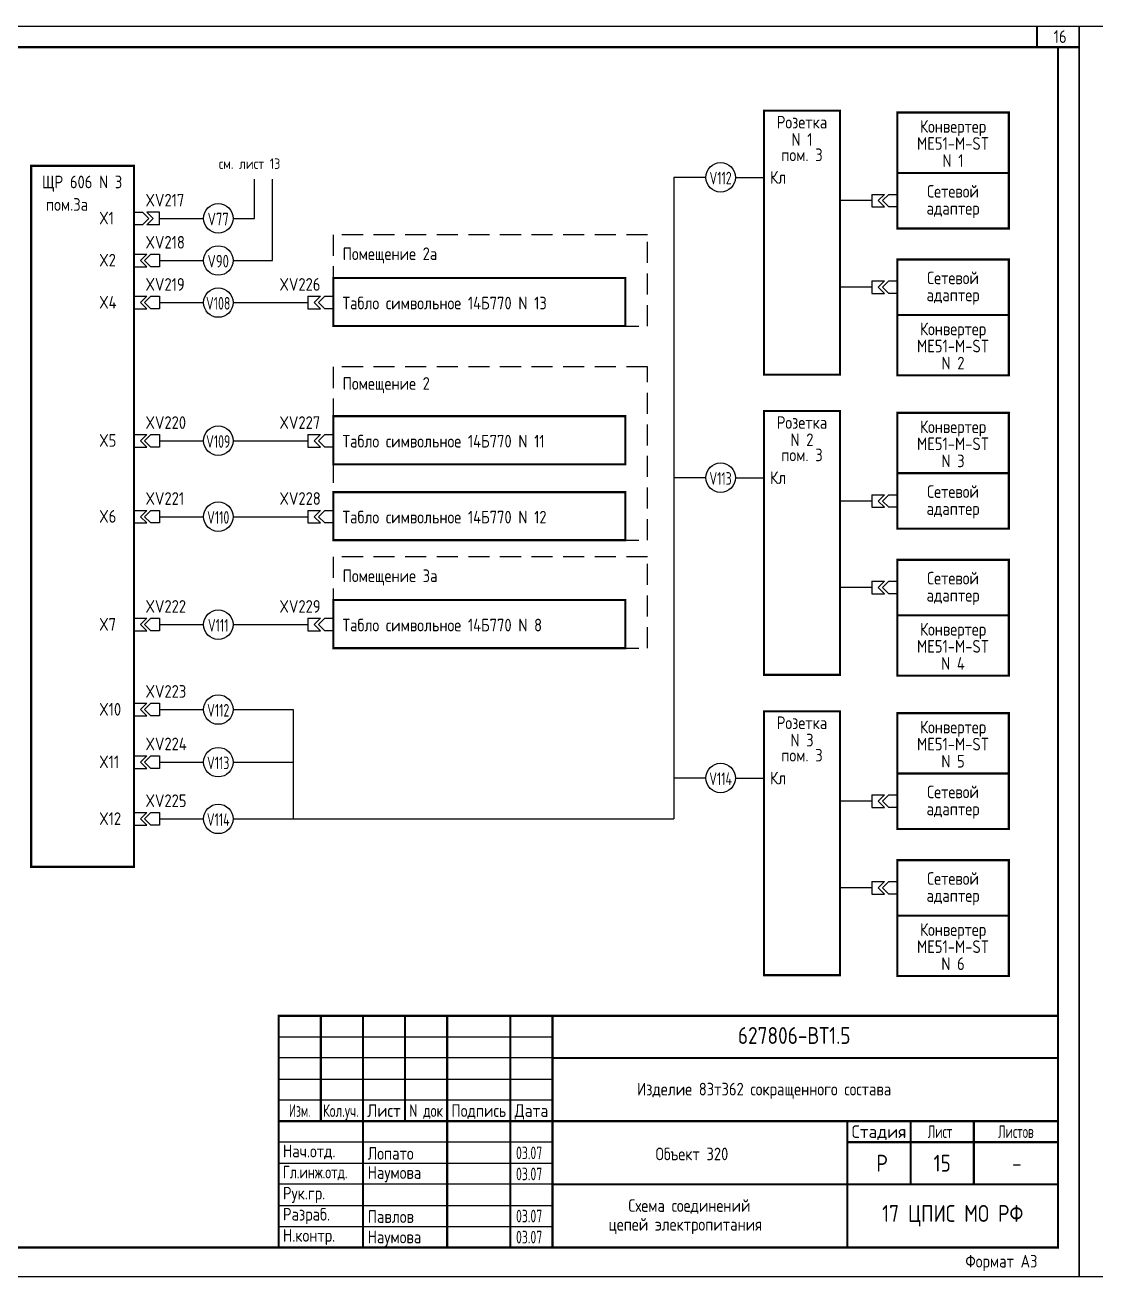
# Model space of a CAD drawing. Header units: millimetres. Extents: x -1014 to 2091, y -2505 to -1739.
# Drawn here: x 1255.8 to 1510, y -2036.3 to -1739.1 of the extents above; entities that cross this region are included whole.
import ezdxf
from ezdxf.enums import TextEntityAlignment as Align

# ---------------------------------------------------------------- set-up
doc = ezdxf.new("R2010")
doc.units = ezdxf.units.MM
doc.linetypes.add('DASHED', pattern=[0.75, 0.5, -0.25])
doc.layers.add('FORMAT', color=7, linetype='Continuous')
doc.styles.add('SIMPLEX', font='simplex.shx', dxfattribs={"width": 0.75})
doc.styles.add('SIMPLEX1', font='Simplex.shx', dxfattribs={"width": 0.8})
doc.styles.add('SN', font='Simplex.shx', dxfattribs={"width": 0.8, "oblique": 15})
doc.styles.get("Standard").update_dxf_attribs({"font": 'simplex.shx', "width": 0.8, "height": 2.5})

msp = doc.modelspace()

# ---------------------------------------------------------------- linework, layer by layer
for p, q in [((1310.3, -1784.99), (1310.3, -1775.69)), ((1314.56, -1794.99), (1314.56, -1775.69)), ((1417.41, -1775.26), (1409.83, -1775.26)), ((1409.83, -1775.26), (1409.83, -1927.58)), ((1424.41, -1775.26), (1431.23, -1775.26)), ((1456.83, -1779.29), (1456.83, -1782.29)), ((1287.68, -1786.49), (1287.68, -1783.49)), ((1456.83, -1780.79), (1449.22, -1780.79)), ((1287.68, -1784.99), (1298.16, -1784.99)), ((1305.16, -1784.99), (1310.3, -1784.99)), ((1281.68, -1793.49), (1281.68, -1796.49)), ((1287.68, -1794.99), (1298.16, -1794.99)), ((1305.16, -1794.99), (1314.56, -1794.99)), ((1456.83, -1799.85), (1456.83, -1802.85)), ((1281.68, -1803.49), (1281.68, -1806.49)), ((1322.96, -1803.49), (1322.96, -1806.49)), ((1456.83, -1801.35), (1449.22, -1801.35)), ((1287.68, -1804.99), (1298.16, -1804.99)), ((1305.16, -1804.99), (1322.96, -1804.99)), ((1281.68, -1836.29), (1281.68, -1839.29)), ((1322.96, -1836.29), (1322.96, -1839.29)), ((1287.68, -1837.79), (1298.16, -1837.79)), ((1305.16, -1837.79), (1322.96, -1837.79)), ((1417.41, -1846.56), (1409.83, -1846.56)), ((1424.41, -1846.56), (1431.23, -1846.56)), ((1456.83, -1850.6), (1456.83, -1853.6)), ((1281.68, -1854.32), (1281.68, -1857.32)), ((1322.96, -1854.32), (1322.96, -1857.32)), ((1456.83, -1852.1), (1449.22, -1852.1)), ((1287.68, -1855.82), (1298.16, -1855.82)), ((1305.16, -1855.82), (1322.96, -1855.82)), ((1456.83, -1872.66), (1449.22, -1872.66)), ((1456.83, -1871.16), (1456.83, -1874.16)), ((1281.68, -1879.95), (1281.68, -1882.95)), ((1287.68, -1881.45), (1298.16, -1881.45)), ((1305.16, -1881.45), (1322.96, -1881.45)), ((1322.96, -1879.95), (1322.96, -1882.95)), ((1281.68, -1900.12), (1281.68, -1903.12)), ((1287.68, -1901.62), (1298.16, -1901.62)), ((1305.16, -1901.62), (1319.43, -1901.62)), ((1319.43, -1901.62), (1319.43, -1927.58)), ((1281.68, -1912.6), (1281.68, -1915.6)), ((1287.68, -1914.1), (1298.16, -1914.1)), ((1305.16, -1914.1), (1319.43, -1914.1)), ((1417.41, -1917.87), (1409.83, -1917.87)), ((1424.41, -1917.87), (1431.23, -1917.87)), ((1456.83, -1921.9), (1456.83, -1924.9)), ((1281.68, -1926.08), (1281.68, -1929.08)), ((1456.83, -1923.4), (1449.22, -1923.4)), ((1287.68, -1927.58), (1298.16, -1927.58)), ((1305.16, -1927.58), (1409.83, -1927.58)), ((1456.83, -1943.96), (1449.22, -1943.96)), ((1456.83, -1942.46), (1456.83, -1945.46))]:
    msp.add_line(p, q)
at = {"ltscale": 2}
for p, q in [((1456.83, -1779.29), (1459.83, -1779.29)), ((1456.83, -1779.29), (1459.83, -1779.29)), ((1459.83, -1779.29), (1458.33, -1780.79)), ((1459.83, -1779.29), (1458.33, -1780.79)), ((1460.83, -1779.29), (1459.33, -1780.79)), ((1460.83, -1779.29), (1459.33, -1780.79)), ((1460.83, -1779.29), (1462.83, -1779.29)), ((1460.83, -1779.29), (1462.83, -1779.29)), ((1462.83, -1779.29), (1462.83, -1782.29)), ((1462.83, -1779.29), (1462.83, -1782.29)), ((1281.68, -1786.49), (1281.68, -1783.49)), ((1281.68, -1783.49), (1283.68, -1783.49)), ((1281.68, -1786.49), (1281.68, -1783.49)), ((1281.68, -1783.49), (1283.68, -1783.49)), ((1283.68, -1783.49), (1285.18, -1784.99)), ((1283.68, -1783.49), (1285.18, -1784.99)), ((1287.68, -1783.49), (1284.68, -1783.49)), ((1284.68, -1783.49), (1286.18, -1784.99)), ((1287.68, -1783.49), (1284.68, -1783.49)), ((1284.68, -1783.49), (1286.18, -1784.99)), ((1456.83, -1782.29), (1459.83, -1782.29)), ((1456.83, -1782.29), (1459.83, -1782.29)), ((1459.83, -1782.29), (1458.33, -1780.79)), ((1459.83, -1782.29), (1458.33, -1780.79)), ((1460.83, -1782.29), (1459.33, -1780.79)), ((1460.83, -1782.29), (1459.33, -1780.79)), ((1462.83, -1782.29), (1460.83, -1782.29)), ((1462.83, -1782.29), (1460.83, -1782.29)), ((1283.68, -1786.49), (1285.18, -1784.99)), ((1283.68, -1786.49), (1285.18, -1784.99)), ((1284.68, -1786.49), (1286.18, -1784.99)), ((1284.68, -1786.49), (1286.18, -1784.99)), ((1283.68, -1786.49), (1281.68, -1786.49)), ((1283.68, -1786.49), (1281.68, -1786.49)), ((1287.68, -1786.49), (1284.68, -1786.49)), ((1287.68, -1786.49), (1284.68, -1786.49)), ((1281.68, -1793.49), (1284.68, -1793.49)), ((1281.68, -1793.49), (1284.68, -1793.49)), ((1284.68, -1793.49), (1283.18, -1794.99)), ((1284.68, -1793.49), (1283.18, -1794.99)), ((1284.68, -1796.49), (1283.18, -1794.99)), ((1284.68, -1796.49), (1283.18, -1794.99)), ((1285.68, -1793.49), (1284.18, -1794.99)), ((1285.68, -1793.49), (1284.18, -1794.99)), ((1285.68, -1796.49), (1284.18, -1794.99)), ((1285.68, -1796.49), (1284.18, -1794.99)), ((1285.68, -1793.49), (1287.68, -1793.49)), ((1285.68, -1793.49), (1287.68, -1793.49)), ((1287.68, -1793.49), (1287.68, -1796.49)), ((1287.68, -1793.49), (1287.68, -1796.49)), ((1281.68, -1796.49), (1284.68, -1796.49)), ((1281.68, -1796.49), (1284.68, -1796.49)), ((1287.68, -1796.49), (1285.68, -1796.49)), ((1287.68, -1796.49), (1285.68, -1796.49)), ((1456.83, -1799.85), (1459.83, -1799.85)), ((1456.83, -1799.85), (1459.83, -1799.85)), ((1459.83, -1799.85), (1458.33, -1801.35)), ((1459.83, -1799.85), (1458.33, -1801.35)), ((1460.83, -1799.85), (1459.33, -1801.35)), ((1460.83, -1799.85), (1459.33, -1801.35)), ((1460.83, -1799.85), (1462.83, -1799.85)), ((1460.83, -1799.85), (1462.83, -1799.85)), ((1462.83, -1799.85), (1462.83, -1802.85)), ((1462.83, -1799.85), (1462.83, -1802.85)), ((1281.68, -1803.49), (1284.68, -1803.49)), ((1281.68, -1803.49), (1284.68, -1803.49)), ((1284.68, -1803.49), (1283.18, -1804.99)), ((1284.68, -1803.49), (1283.18, -1804.99)), ((1285.68, -1803.49), (1284.18, -1804.99)), ((1285.68, -1803.49), (1284.18, -1804.99)), ((1285.68, -1803.49), (1287.68, -1803.49)), ((1285.68, -1803.49), (1287.68, -1803.49)), ((1287.68, -1803.49), (1287.68, -1806.49)), ((1287.68, -1803.49), (1287.68, -1806.49)), ((1322.96, -1803.49), (1325.96, -1803.49)), ((1322.96, -1803.49), (1325.96, -1803.49)), ((1325.96, -1803.49), (1324.46, -1804.99)), ((1325.96, -1803.49), (1324.46, -1804.99)), ((1326.96, -1803.49), (1325.46, -1804.99)), ((1326.96, -1803.49), (1325.46, -1804.99)), ((1326.96, -1803.49), (1328.96, -1803.49)), ((1326.96, -1803.49), (1328.96, -1803.49)), ((1328.96, -1803.49), (1328.96, -1806.49)), ((1328.96, -1803.49), (1328.96, -1806.49)), ((1456.83, -1802.85), (1459.83, -1802.85)), ((1456.83, -1802.85), (1459.83, -1802.85)), ((1459.83, -1802.85), (1458.33, -1801.35)), ((1459.83, -1802.85), (1458.33, -1801.35)), ((1460.83, -1802.85), (1459.33, -1801.35)), ((1460.83, -1802.85), (1459.33, -1801.35)), ((1462.83, -1802.85), (1460.83, -1802.85)), ((1462.83, -1802.85), (1460.83, -1802.85)), ((1281.68, -1806.49), (1284.68, -1806.49)), ((1281.68, -1806.49), (1284.68, -1806.49)), ((1284.68, -1806.49), (1283.18, -1804.99)), ((1284.68, -1806.49), (1283.18, -1804.99)), ((1285.68, -1806.49), (1284.18, -1804.99)), ((1285.68, -1806.49), (1284.18, -1804.99)), ((1287.68, -1806.49), (1285.68, -1806.49)), ((1287.68, -1806.49), (1285.68, -1806.49)), ((1322.96, -1806.49), (1325.96, -1806.49)), ((1322.96, -1806.49), (1325.96, -1806.49)), ((1325.96, -1806.49), (1324.46, -1804.99)), ((1325.96, -1806.49), (1324.46, -1804.99)), ((1326.96, -1806.49), (1325.46, -1804.99)), ((1326.96, -1806.49), (1325.46, -1804.99)), ((1328.96, -1806.49), (1326.96, -1806.49)), ((1328.96, -1806.49), (1326.96, -1806.49)), ((1281.68, -1836.29), (1284.68, -1836.29)), ((1281.68, -1836.29), (1284.68, -1836.29)), ((1284.68, -1836.29), (1283.18, -1837.79)), ((1284.68, -1836.29), (1283.18, -1837.79)), ((1285.68, -1836.29), (1284.18, -1837.79)), ((1285.68, -1836.29), (1284.18, -1837.79)), ((1285.68, -1836.29), (1287.68, -1836.29)), ((1285.68, -1836.29), (1287.68, -1836.29)), ((1287.68, -1836.29), (1287.68, -1839.29)), ((1287.68, -1836.29), (1287.68, -1839.29)), ((1322.96, -1836.29), (1325.96, -1836.29)), ((1322.96, -1836.29), (1325.96, -1836.29)), ((1325.96, -1836.29), (1324.46, -1837.79)), ((1325.96, -1836.29), (1324.46, -1837.79)), ((1326.96, -1836.29), (1325.46, -1837.79)), ((1326.96, -1836.29), (1325.46, -1837.79)), ((1326.96, -1836.29), (1328.96, -1836.29)), ((1326.96, -1836.29), (1328.96, -1836.29)), ((1281.68, -1839.29), (1284.68, -1839.29)), ((1281.68, -1839.29), (1284.68, -1839.29)), ((1284.68, -1839.29), (1283.18, -1837.79)), ((1284.68, -1839.29), (1283.18, -1837.79)), ((1285.68, -1839.29), (1284.18, -1837.79)), ((1285.68, -1839.29), (1284.18, -1837.79)), ((1287.68, -1839.29), (1285.68, -1839.29)), ((1287.68, -1839.29), (1285.68, -1839.29)), ((1322.96, -1839.29), (1325.96, -1839.29)), ((1322.96, -1839.29), (1325.96, -1839.29)), ((1325.96, -1839.29), (1324.46, -1837.79)), ((1325.96, -1839.29), (1324.46, -1837.79)), ((1326.96, -1839.29), (1325.46, -1837.79)), ((1326.96, -1839.29), (1325.46, -1837.79)), ((1328.96, -1839.29), (1326.96, -1839.29)), ((1328.96, -1839.29), (1326.96, -1839.29)), ((1456.83, -1850.6), (1459.83, -1850.6)), ((1456.83, -1850.6), (1459.83, -1850.6)), ((1459.83, -1850.6), (1458.33, -1852.1)), ((1459.83, -1850.6), (1458.33, -1852.1)), ((1460.83, -1850.6), (1459.33, -1852.1)), ((1460.83, -1850.6), (1459.33, -1852.1)), ((1460.83, -1850.6), (1462.83, -1850.6)), ((1460.83, -1850.6), (1462.83, -1850.6)), ((1462.83, -1850.6), (1462.83, -1853.6)), ((1462.83, -1850.6), (1462.83, -1853.6)), ((1281.68, -1854.32), (1284.68, -1854.32)), ((1281.68, -1854.32), (1284.68, -1854.32)), ((1284.68, -1854.32), (1283.18, -1855.82)), ((1284.68, -1854.32), (1283.18, -1855.82)), ((1285.68, -1854.32), (1284.18, -1855.82)), ((1285.68, -1854.32), (1284.18, -1855.82)), ((1285.68, -1854.32), (1287.68, -1854.32)), ((1285.68, -1854.32), (1287.68, -1854.32)), ((1287.68, -1854.32), (1287.68, -1857.32)), ((1287.68, -1854.32), (1287.68, -1857.32)), ((1322.96, -1854.32), (1325.96, -1854.32)), ((1322.96, -1854.32), (1325.96, -1854.32)), ((1325.96, -1854.32), (1324.46, -1855.82)), ((1325.96, -1854.32), (1324.46, -1855.82)), ((1326.96, -1854.32), (1325.46, -1855.82)), ((1326.96, -1854.32), (1325.46, -1855.82)), ((1326.96, -1854.32), (1328.96, -1854.32)), ((1326.96, -1854.32), (1328.96, -1854.32)), ((1456.83, -1853.6), (1459.83, -1853.6)), ((1456.83, -1853.6), (1459.83, -1853.6)), ((1459.83, -1853.6), (1458.33, -1852.1)), ((1459.83, -1853.6), (1458.33, -1852.1)), ((1460.83, -1853.6), (1459.33, -1852.1)), ((1460.83, -1853.6), (1459.33, -1852.1)), ((1462.83, -1853.6), (1460.83, -1853.6)), ((1462.83, -1853.6), (1460.83, -1853.6)), ((1281.68, -1857.32), (1284.68, -1857.32)), ((1281.68, -1857.32), (1284.68, -1857.32)), ((1284.68, -1857.32), (1283.18, -1855.82)), ((1284.68, -1857.32), (1283.18, -1855.82)), ((1285.68, -1857.32), (1284.18, -1855.82)), ((1285.68, -1857.32), (1284.18, -1855.82)), ((1287.68, -1857.32), (1285.68, -1857.32)), ((1287.68, -1857.32), (1285.68, -1857.32)), ((1322.96, -1857.32), (1325.96, -1857.32)), ((1322.96, -1857.32), (1325.96, -1857.32)), ((1325.96, -1857.32), (1324.46, -1855.82)), ((1325.96, -1857.32), (1324.46, -1855.82)), ((1326.96, -1857.32), (1325.46, -1855.82)), ((1326.96, -1857.32), (1325.46, -1855.82)), ((1328.96, -1857.32), (1326.96, -1857.32)), ((1328.96, -1857.32), (1326.96, -1857.32)), ((1456.83, -1871.16), (1459.83, -1871.16)), ((1456.83, -1871.16), (1459.83, -1871.16)), ((1459.83, -1871.16), (1458.33, -1872.66)), ((1459.83, -1871.16), (1458.33, -1872.66)), ((1459.83, -1874.16), (1458.33, -1872.66)), ((1459.83, -1874.16), (1458.33, -1872.66)), ((1460.83, -1871.16), (1459.33, -1872.66)), ((1460.83, -1871.16), (1459.33, -1872.66)), ((1460.83, -1874.16), (1459.33, -1872.66)), ((1460.83, -1874.16), (1459.33, -1872.66)), ((1460.83, -1871.16), (1462.83, -1871.16)), ((1460.83, -1871.16), (1462.83, -1871.16)), ((1462.83, -1871.16), (1462.83, -1874.16)), ((1462.83, -1871.16), (1462.83, -1874.16)), ((1456.83, -1874.16), (1459.83, -1874.16)), ((1456.83, -1874.16), (1459.83, -1874.16)), ((1462.83, -1874.16), (1460.83, -1874.16)), ((1462.83, -1874.16), (1460.83, -1874.16)), ((1281.68, -1879.95), (1284.68, -1879.95)), ((1281.68, -1879.95), (1284.68, -1879.95)), ((1284.68, -1879.95), (1283.18, -1881.45)), ((1284.68, -1879.95), (1283.18, -1881.45)), ((1284.68, -1882.95), (1283.18, -1881.45)), ((1284.68, -1882.95), (1283.18, -1881.45)), ((1285.68, -1879.95), (1284.18, -1881.45)), ((1285.68, -1879.95), (1284.18, -1881.45)), ((1285.68, -1882.95), (1284.18, -1881.45)), ((1285.68, -1882.95), (1284.18, -1881.45)), ((1285.68, -1879.95), (1287.68, -1879.95)), ((1285.68, -1879.95), (1287.68, -1879.95)), ((1287.68, -1879.95), (1287.68, -1882.95)), ((1287.68, -1879.95), (1287.68, -1882.95)), ((1322.96, -1879.95), (1325.96, -1879.95)), ((1322.96, -1879.95), (1325.96, -1879.95)), ((1325.96, -1879.95), (1324.46, -1881.45)), ((1325.96, -1879.95), (1324.46, -1881.45)), ((1325.96, -1882.95), (1324.46, -1881.45)), ((1325.96, -1882.95), (1324.46, -1881.45)), ((1326.96, -1879.95), (1325.46, -1881.45)), ((1326.96, -1879.95), (1325.46, -1881.45)), ((1326.96, -1882.95), (1325.46, -1881.45)), ((1326.96, -1882.95), (1325.46, -1881.45)), ((1326.96, -1879.95), (1328.96, -1879.95)), ((1326.96, -1879.95), (1328.96, -1879.95)), ((1281.68, -1882.95), (1284.68, -1882.95)), ((1281.68, -1882.95), (1284.68, -1882.95)), ((1287.68, -1882.95), (1285.68, -1882.95)), ((1287.68, -1882.95), (1285.68, -1882.95)), ((1322.96, -1882.95), (1325.96, -1882.95)), ((1322.96, -1882.95), (1325.96, -1882.95)), ((1328.96, -1882.95), (1326.96, -1882.95)), ((1328.96, -1882.95), (1326.96, -1882.95)), ((1281.68, -1900.12), (1284.68, -1900.12)), ((1281.68, -1900.12), (1284.68, -1900.12)), ((1284.68, -1900.12), (1283.18, -1901.62)), ((1284.68, -1900.12), (1283.18, -1901.62)), ((1284.68, -1903.12), (1283.18, -1901.62)), ((1284.68, -1903.12), (1283.18, -1901.62)), ((1285.68, -1900.12), (1284.18, -1901.62)), ((1285.68, -1900.12), (1284.18, -1901.62)), ((1285.68, -1903.12), (1284.18, -1901.62)), ((1285.68, -1903.12), (1284.18, -1901.62)), ((1285.68, -1900.12), (1287.68, -1900.12)), ((1285.68, -1900.12), (1287.68, -1900.12)), ((1287.68, -1900.12), (1287.68, -1903.12)), ((1287.68, -1900.12), (1287.68, -1903.12)), ((1281.68, -1903.12), (1284.68, -1903.12)), ((1281.68, -1903.12), (1284.68, -1903.12)), ((1287.68, -1903.12), (1285.68, -1903.12)), ((1287.68, -1903.12), (1285.68, -1903.12)), ((1281.68, -1912.6), (1284.68, -1912.6)), ((1281.68, -1912.6), (1284.68, -1912.6)), ((1284.68, -1912.6), (1283.18, -1914.1)), ((1284.68, -1912.6), (1283.18, -1914.1)), ((1284.68, -1915.6), (1283.18, -1914.1)), ((1284.68, -1915.6), (1283.18, -1914.1)), ((1285.68, -1912.6), (1284.18, -1914.1)), ((1285.68, -1912.6), (1284.18, -1914.1)), ((1285.68, -1915.6), (1284.18, -1914.1)), ((1285.68, -1915.6), (1284.18, -1914.1)), ((1285.68, -1912.6), (1287.68, -1912.6)), ((1285.68, -1912.6), (1287.68, -1912.6)), ((1287.68, -1912.6), (1287.68, -1915.6)), ((1287.68, -1912.6), (1287.68, -1915.6)), ((1281.68, -1915.6), (1284.68, -1915.6)), ((1281.68, -1915.6), (1284.68, -1915.6)), ((1287.68, -1915.6), (1285.68, -1915.6)), ((1287.68, -1915.6), (1285.68, -1915.6)), ((1456.83, -1921.9), (1459.83, -1921.9)), ((1456.83, -1921.9), (1459.83, -1921.9)), ((1459.83, -1921.9), (1458.33, -1923.4)), ((1459.83, -1921.9), (1458.33, -1923.4)), ((1460.83, -1921.9), (1459.33, -1923.4)), ((1460.83, -1921.9), (1459.33, -1923.4)), ((1460.83, -1921.9), (1462.83, -1921.9)), ((1460.83, -1921.9), (1462.83, -1921.9)), ((1462.83, -1921.9), (1462.83, -1924.9)), ((1462.83, -1921.9), (1462.83, -1924.9)), ((1281.68, -1926.08), (1284.68, -1926.08)), ((1281.68, -1926.08), (1284.68, -1926.08)), ((1284.68, -1926.08), (1283.18, -1927.58)), ((1284.68, -1926.08), (1283.18, -1927.58)), ((1285.68, -1926.08), (1284.18, -1927.58)), ((1285.68, -1926.08), (1284.18, -1927.58)), ((1285.68, -1926.08), (1287.68, -1926.08)), ((1285.68, -1926.08), (1287.68, -1926.08)), ((1287.68, -1926.08), (1287.68, -1929.08)), ((1287.68, -1926.08), (1287.68, -1929.08)), ((1456.83, -1924.9), (1459.83, -1924.9)), ((1456.83, -1924.9), (1459.83, -1924.9)), ((1459.83, -1924.9), (1458.33, -1923.4)), ((1459.83, -1924.9), (1458.33, -1923.4)), ((1460.83, -1924.9), (1459.33, -1923.4)), ((1460.83, -1924.9), (1459.33, -1923.4)), ((1462.83, -1924.9), (1460.83, -1924.9)), ((1462.83, -1924.9), (1460.83, -1924.9)), ((1281.68, -1929.08), (1284.68, -1929.08)), ((1281.68, -1929.08), (1284.68, -1929.08)), ((1284.68, -1929.08), (1283.18, -1927.58)), ((1284.68, -1929.08), (1283.18, -1927.58)), ((1285.68, -1929.08), (1284.18, -1927.58)), ((1285.68, -1929.08), (1284.18, -1927.58)), ((1287.68, -1929.08), (1285.68, -1929.08)), ((1287.68, -1929.08), (1285.68, -1929.08)), ((1456.83, -1942.46), (1459.83, -1942.46)), ((1456.83, -1942.46), (1459.83, -1942.46)), ((1459.83, -1942.46), (1458.33, -1943.96)), ((1459.83, -1942.46), (1458.33, -1943.96)), ((1459.83, -1945.46), (1458.33, -1943.96)), ((1459.83, -1945.46), (1458.33, -1943.96)), ((1460.83, -1942.46), (1459.33, -1943.96)), ((1460.83, -1942.46), (1459.33, -1943.96)), ((1460.83, -1945.46), (1459.33, -1943.96)), ((1460.83, -1945.46), (1459.33, -1943.96)), ((1460.83, -1942.46), (1462.83, -1942.46)), ((1460.83, -1942.46), (1462.83, -1942.46)), ((1462.83, -1942.46), (1462.83, -1945.46)), ((1462.83, -1942.46), (1462.83, -1945.46)), ((1456.83, -1945.46), (1459.83, -1945.46)), ((1456.83, -1945.46), (1459.83, -1945.46)), ((1462.83, -1945.46), (1460.83, -1945.46)), ((1462.83, -1945.46), (1460.83, -1945.46))]:
    msp.add_line(p, q, dxfattribs=at)
at = {"linetype": 'Continuous', "const_width": 0.5}
for points in [[(1506, -1744.34), (1496, -1744.34), (1496, -1739.34)], [(1451, -2004.34), (1501, -2004.34)]]:
    msp.add_lwpolyline(points, dxfattribs=at)
at = {"const_width": 0.5}
for points in [[(1449.22, -1822.08), (1431.23, -1822.08), (1431.23, -1759.42), (1449.22, -1759.42)], [(1462.83, -1787.39), (1489.32, -1787.39), (1489.32, -1759.86), (1462.83, -1759.86)], [(1281.68, -1938.95), (1257.25, -1938.95), (1257.25, -1772.51), (1281.68, -1772.51)], [(1462.83, -1787.39), (1489.32, -1787.39), (1489.32, -1774.2), (1462.83, -1774.2)], [(1462.83, -1807.95), (1489.32, -1807.95), (1489.32, -1794.76), (1462.83, -1794.76)], [(1462.83, -1822.28), (1489.32, -1822.28), (1489.32, -1794.76), (1462.83, -1794.76)], [(1328.96, -1799.16), (1398.27, -1799.16), (1398.27, -1810.57), (1328.96, -1810.57)], [(1449.22, -1893.38), (1431.23, -1893.38), (1431.23, -1830.72), (1449.22, -1830.72)], [(1462.83, -1858.69), (1489.32, -1858.69), (1489.32, -1831.17), (1462.83, -1831.17)], [(1328.96, -1831.96), (1398.27, -1831.96), (1398.27, -1843.37), (1328.96, -1843.37)], [(1462.83, -1858.69), (1489.32, -1858.69), (1489.32, -1845.5), (1462.83, -1845.5)], [(1328.96, -1849.99), (1398.27, -1849.99), (1398.27, -1861.4), (1328.96, -1861.4)], [(1462.83, -1879.25), (1489.32, -1879.25), (1489.32, -1866.06), (1462.83, -1866.06)], [(1462.83, -1893.59), (1489.32, -1893.59), (1489.32, -1866.06), (1462.83, -1866.06)], [(1328.96, -1875.62), (1398.27, -1875.62), (1398.27, -1887.03), (1328.96, -1887.03)], [(1449.22, -1964.69), (1431.23, -1964.69), (1431.23, -1902.03), (1449.22, -1902.03)], [(1462.83, -1930), (1489.32, -1930), (1489.32, -1902.47), (1462.83, -1902.47)], [(1462.83, -1930), (1489.32, -1930), (1489.32, -1916.81), (1462.83, -1916.81)], [(1462.83, -1950.56), (1489.32, -1950.56), (1489.32, -1937.37), (1462.83, -1937.37)], [(1462.83, -1964.89), (1489.32, -1964.89), (1489.32, -1937.37), (1462.83, -1937.37)]]:
    msp.add_lwpolyline(points, close=True, dxfattribs=at)
at = {"linetype": 'DASHED', "ltscale": 10}
for points in [[(1328.96, -1810.57), (1403.53, -1810.57), (1403.53, -1788.88), (1328.96, -1788.88)], [(1328.96, -1861.4), (1403.53, -1861.4), (1403.53, -1820.27), (1328.96, -1820.27)], [(1328.96, -1887.03), (1403.53, -1887.03), (1403.53, -1865.34), (1328.96, -1865.34)]]:
    msp.add_lwpolyline(points, close=True, dxfattribs=at)
at = {"color": 4, "linetype": 'Continuous'}
for centre in [(1420.91, -1775.26), (1420.91, -1775.26), (1301.66, -1784.99), (1301.66, -1784.99), (1301.66, -1794.99), (1301.66, -1794.99), (1301.66, -1804.99), (1301.66, -1804.99), (1301.66, -1837.79), (1301.66, -1837.79), (1420.91, -1846.56), (1420.91, -1846.56), (1301.66, -1855.82), (1301.66, -1855.82), (1301.66, -1881.45), (1301.66, -1881.45), (1301.66, -1901.62), (1301.66, -1901.62), (1301.66, -1914.1), (1301.66, -1914.1), (1420.91, -1917.87), (1420.91, -1917.87), (1301.66, -1927.58), (1301.66, -1927.58)]:
    msp.add_circle(centre, 3.5, dxfattribs=at)
at = {"layer": 'FORMAT', "ltscale": 10}
for p, q in [((1316, -1979.34), (1381, -1979.34)), ((1381, -1984.34), (1316, -1984.34)), ((1316, -1989.34), (1381, -1989.34)), ((1381, -1994.34), (1316, -1994.34)), ((1381, -2004.34), (1316, -2004.34)), ((1316, -2009.34), (1381, -2009.34)), ((1381, -2014.34), (1316, -2014.34)), ((1316, -2019.34), (1381, -2019.34)), ((1316, -2024.34), (1381, -2024.34))]:
    msp.add_line(p, q, dxfattribs=at)
for points in [[(1086, -2036.34), (1086, -1739.34), (1506, -1739.34), (1506, -2036.34), (1086, -2036.34)], [(1506, -2036.34), (1506, -1739.34), (1926, -1739.34), (1926, -2036.34), (1506, -2036.34)]]:
    msp.add_lwpolyline(points, dxfattribs=at)
at = {"layer": 'FORMAT', "ltscale": 10, "const_width": 0.5}
for points in [[(1106, -2029.34), (1106, -1744.34), (1501, -1744.34), (1501, -2029.34), (1106, -2029.34)], [(1316, -2029.34), (1316, -1974.34), (1501, -1974.34)], [(1326, -1974.34), (1326, -1999.34)], [(1336, -1974.34), (1336, -2029.34)], [(1346, -1974.34), (1346, -1999.34)], [(1356, -1974.34), (1356, -2029.34)], [(1371, -1974.34), (1371, -2029.34)], [(1381, -1974.34), (1381, -2029.34)], [(1381, -1984.34), (1501, -1984.34)], [(1316, -1999.34), (1501, -1999.34)], [(1451, -1999.34), (1451, -2029.34)], [(1466, -1999.34), (1466, -2014.34)], [(1481, -1999.34), (1481, -2014.34)], [(1381, -2014.34), (1501, -2014.34)]]:
    msp.add_lwpolyline(points, dxfattribs=at)
at = {"layer": 'FORMAT', "linetype": 'Continuous'}
msp.add_lwpolyline([(1451, -2004.34), (1501, -2004.34)], dxfattribs=at)

# ---------------------------------------------------------------- texts
at = {"width": 0.8}
for s, p in [('Розетка', (1440.22, -1762.15)), ('Конвертер', (1476.07, -1763.16)), ('N 1', (1440.22, -1766.26)), ('пом. 3', (1440.22, -1769.91)), ('ME51-M-ST', (1476.07, -1767.22)), ('N 1', (1476.07, -1771.28)), ('ЩР 606 N 3', (1269.34, -1776.35)), ('Сетевой', (1476.07, -1778.56)), ('пом.3а ', (1266.56, -1781.7)), ('адаптер', (1476.07, -1782.61)), ('Сетевой', (1476.07, -1799.12)), ('адаптер', (1476.07, -1803.17)), ('Конвертер', (1476.07, -1811.25)), ('ME51-M-ST', (1476.07, -1815.31)), ('N 2', (1476.07, -1819.36)), ('Розетка', (1440.22, -1833.46)), ('Конвертер', (1476.07, -1834.47)), ('N 2', (1440.22, -1837.56)), ('пом. 3', (1440.22, -1841.16)), ('ME51-M-ST', (1476.07, -1838.52)), ('N 3', (1476.07, -1842.58)), ('Сетевой', (1476.07, -1849.86)), ('адаптер', (1476.07, -1853.92)), ('Сетевой', (1476.07, -1870.42)), ('адаптер', (1476.07, -1874.48)), ('Конвертер', (1476.07, -1882.56)), ('ME51-M-ST', (1476.07, -1886.61)), ('N 4', (1476.07, -1890.67)), ('Розетка', (1440.22, -1904.76)), ('Конвертер', (1476.07, -1905.77)), ('N 3', (1440.22, -1908.87)), ('ME51-M-ST', (1476.07, -1909.83)), ('пом. 3', (1440.22, -1912.46)), ('N 5', (1476.07, -1913.89)), ('Сетевой', (1476.07, -1921.17)), ('адаптер', (1476.07, -1925.22)), ('Сетевой', (1476.07, -1941.73)), ('адаптер', (1476.07, -1945.78)), ('Конвертер', (1476.07, -1953.86)), ('ME51-M-ST', (1476.07, -1957.92)), ('N 6', (1476.07, -1961.97))]:
    msp.add_text(s, height=3, dxfattribs=at).set_placement(p, align=Align.MIDDLE_CENTER)
for s, height, p in [('см. лист 13', 2.5, (1301.78, -1773.26)), ('Кл', 3, (1432.62, -1776.76)), ('Помещение 2а', 3, (1331.17, -1794.89)), ('Табло символьное 14Б770 N 13', 3, (1331.17, -1806.6)), ('Помещение 2', 3, (1331.17, -1825.69)), ('Табло символьное 14Б770 N 11', 3, (1331.17, -1839.4)), ('Кл', 3, (1432.62, -1848.06)), ('Табло символьное 14Б770 N 12', 3, (1331.17, -1857.43)), ('Помещение 3а', 3, (1331.17, -1871.35)), ('Табло символьное 14Б770 N 8', 3, (1331.17, -1883.06)), ('Кл', 3, (1432.62, -1919.37))]:
    msp.add_text(s, height=height, dxfattribs=at).set_placement(p)
at = {"color": 4, "linetype": 'Continuous', "style": 'SIMPLEX1'}
for s, width, p in [('V112', 0.65, (1420.9, -1775.43)), ('V77', 0.7, (1301.65, -1785.16)), ('V90', 0.7, (1301.65, -1795.16)), ('V108', 0.65, (1301.65, -1805.16)), ('V109', 0.65, (1301.65, -1837.97)), ('V113', 0.65, (1420.9, -1846.74)), ('V110', 0.65, (1301.65, -1856)), ('V111', 0.65, (1301.65, -1881.62)), ('V112', 0.65, (1301.65, -1901.8)), ('V113', 0.65, (1301.65, -1914.28)), ('V114', 0.65, (1420.9, -1918.04)), ('V114', 0.65, (1301.65, -1927.75))]:
    msp.add_text(s, height=3, dxfattribs=dict(at, width=width)).set_placement(p, align=Align.MIDDLE_CENTER)
at = {"linetype": 'Continuous', "style": 'SIMPLEX1', "width": 0.8}
for s, p in [('XV217', (1284.38, -1782.17)), ('X1', (1273.39, -1786.42)), ('XV218', (1284.38, -1792.17)), ('X2', (1273.39, -1796.42)), ('XV219', (1284.38, -1802.17)), ('XV226', (1316.18, -1802.17)), ('X4', (1273.39, -1806.42)), ('XV220', (1284.38, -1834.98)), ('XV227', (1316.18, -1834.98)), ('X5', (1273.39, -1839.22)), ('XV221', (1284.38, -1853.01)), ('XV228', (1316.18, -1853.01)), ('X6', (1273.39, -1857.25)), ('XV222', (1284.38, -1878.63)), ('XV229', (1316.18, -1878.63)), ('X7', (1273.39, -1882.88)), ('XV223', (1284.38, -1898.81)), ('X10', (1273.39, -1903.06)), ('XV224', (1284.38, -1911.28)), ('X11', (1273.39, -1915.53)), ('XV225', (1284.38, -1924.76)), ('X12', (1273.39, -1929.01))]:
    msp.add_text(s, height=3, dxfattribs=at).set_placement(p)
at = {"layer": 'FORMAT', "style": 'SN', "width": 0.8}
for s, height, p in [('16', 3, (1501.5, -1741.84)), ('Р', 4, (1459.22, -2009.34)), ('15', 4, (1473.5, -2009.34)), ('-', 4, (1491.22, -2009.34))]:
    msp.add_text(s, height=height, dxfattribs=at).set_placement(p, align=Align.MIDDLE)
at = {"layer": 'FORMAT', "style": 'SIMPLEX', "width": 0.8}
msp.add_text('627806-ВТ1.5', height=4, dxfattribs=at).set_placement((1438.37, -1981.01), align=Align.CENTER)
at = {"layer": 'FORMAT', "linetype": 'Continuous', "style": 'SN'}
for s, width, p in [('Изделие 83т362 сокращенного состава', 0.8, (1401.05, -1993.24)), ('Нач.отд.', 0.8, (1317, -2007.95)), ('Лопато', 0.8, (1337.12, -2008.49)), ('03.07', 0.65, (1372.33, -2008.38)), ('Объект 320', 0.8, (1405.47, -2008.63)), ('Гл.инж.отд.', 0.7, (1317, -2012.95)), ('Наумова', 0.8, (1337.12, -2013.05)), ('03.07', 0.65, (1372.33, -2013.38)), ('Рук.гр.', 0.8, (1317, -2017.95)), ('Схема соединений', 0.8, (1399.01, -2020.88)), ('Разраб.    ', 0.8, (1317, -2022.95)), ('Павлов', 0.8, (1337.12, -2023.5)), ('03.07', 0.65, (1372.33, -2023.38)), ('цепей электропитания', 0.8, (1394.29, -2025.35)), ('Н.контр.', 0.8, (1317, -2027.97)), ('Наумова', 0.8, (1337.12, -2028.35)), ('03.07', 0.65, (1372.33, -2028.38)), ('Формат А3', 0.8, (1479, -2034.1))]:
    msp.add_text(s, height=3, dxfattribs=dict(at, width=width)).set_placement(p)
at = {"layer": 'FORMAT', "linetype": 'Continuous', "style": 'SN', "width": 0.622222}
for s, p in [('Изм.', (1321, -1998.34)), ('Лист', (1473, -2003.34)), ('Листов', (1491, -2003.34))]:
    msp.add_text(s, height=3, dxfattribs=at).set_placement(p, align=Align.CENTER)
at = {"layer": 'FORMAT', "linetype": 'Continuous', "style": 'SN'}
for s, width, p, p2 in [('Кол.уч.', 0.589109, (1326.5, -1998.34), (1335, -1998.34)), ('Лист', 0.666667, (1337, -1998.34), (1345, -1998.34)), ('N док', 0.589474, (1347, -1998.34), (1355, -1998.34)), ('Подпись', 0.684211, (1357, -1998.34), (1370, -1998.34)), ('Дата', 0.622222, (1372, -1998.34), (1380, -1998.34)), ('Стадия', 0.745902, (1452, -2003.34), (1465, -2003.34))]:
    msp.add_text(s, height=3, dxfattribs=dict(at, width=width)).set_placement(p, p2, align=Align.FIT)
at = {"layer": 'FORMAT', "linetype": 'Continuous', "ltscale": 10, "style": 'SN', "width": 0.8}
msp.add_text('17 ЦПИС МО РФ', height=4, dxfattribs=at).set_placement((1476, -2021.79), align=Align.MIDDLE)

doc.saveas('drawing.dxf')
